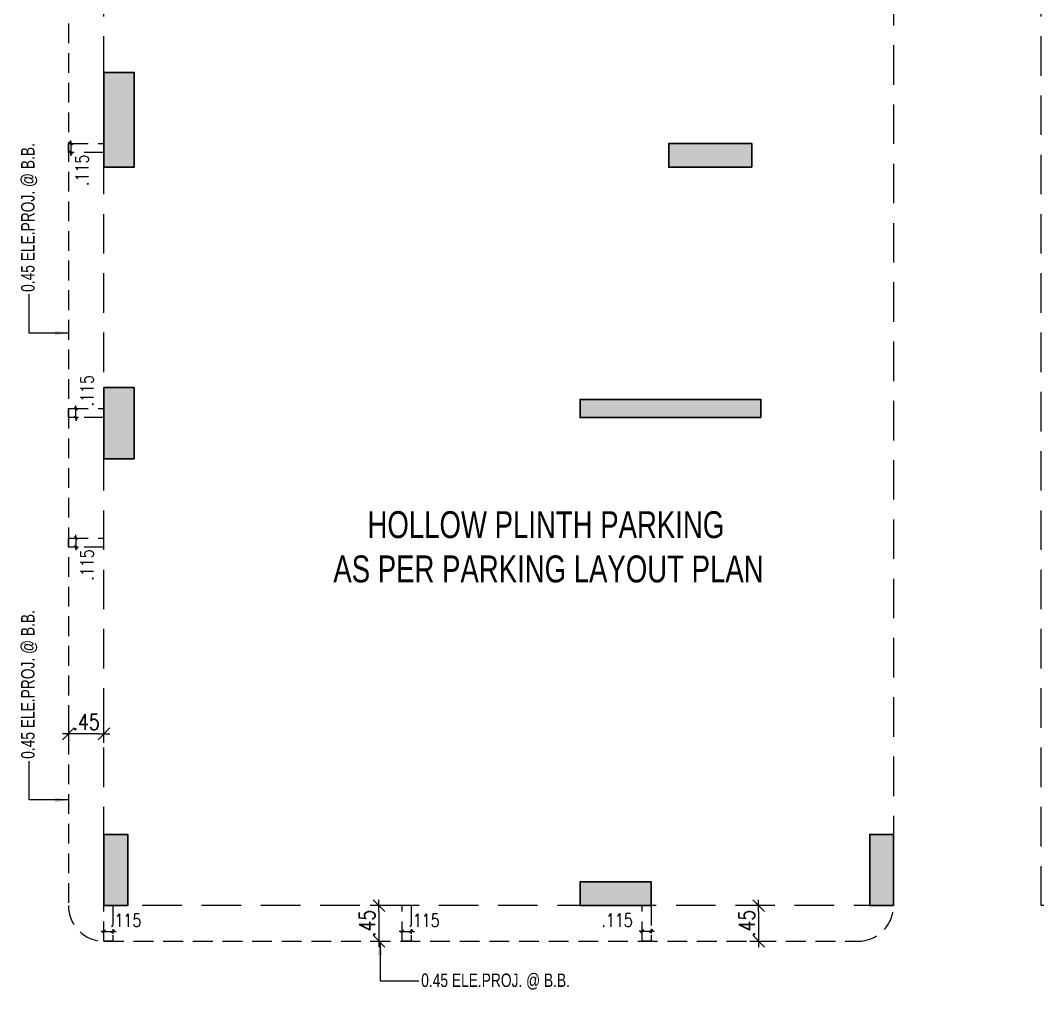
# Model space of a CAD drawing. Header units: inches. Extents: x 14331 to 14549, y 2557 to 2714.
# Drawn here: x 14349.55 to 14362.41, y 2578.43 to 2590.7 of the extents above; entities that cross this region are included whole.
import ezdxf
from ezdxf.enums import TextEntityAlignment as Align

# ---------------------------------------------------------------- set-up
doc = ezdxf.new("R2010")
doc.units = ezdxf.units.IN
doc.header["$LTSCALE"] = 0.25
doc.header["$MEASUREMENT"] = 0
doc.header["$PDMODE"] = 35
doc.linetypes.add('CENTERX2', pattern=[4, 2.5, -0.5, 0.5, -0.5])
doc.linetypes.add('DASHEDX2', pattern=[1.5, 1, -0.5])
for name, color, linetype in [('dimension', 7, 'Continuous'), ('edges', 1, 'Continuous'), ('Parking', 7, 'CENTERX2'), ('proj-internal', 1, 'DASHEDX2'), ('wall', 7, 'Continuous'), ('WORK TEX', 6, 'Continuous'), ('WORKING DIM', 7, 'Continuous')]:
    doc.layers.add(name, color=color, linetype=linetype)
for name, color, linetype, lineweight in [('P-COL', 7, 'Continuous', 30), ('P-COL UP TO GF', 3, 'Continuous', 30), ('P-COLHAT', 8, 'Continuous', 25)]:
    doc.layers.add(name, color=color, linetype=linetype, lineweight=lineweight)
doc.styles.add('ARIAL', font='TIMES_0.TTF')
doc.styles.add('ARL', font='swisscl_0.ttf')
doc.styles.add('Dinesh', font='swisscl_0.ttf')
doc.styles.add('romans', font='romans.shx', dxfattribs={"width": 0.8})
doc.dimstyles.new('121', dxfattribs={"dimscale": 0.1, "dimtxt": 1.65, "dimasz": 0.2, "dimexe": 0.03125, "dimexo": 0.25, "dimgap": 0.5, "dimtad": 1, "dimzin": 4, "dimdsep": 46, "dimtxsty": 'romans', "dimblk1": 'MINITICK', "dimblk2": 'MINITICK', "dimsah": 1, "dimcen": 1, "dimse1": 1, "dimse2": 1, "dimclrd": 252, "dimclre": 256, "dimclrt": 7, "dimadec": 3, "dimazin": 0, "dimtfac": 0.8, "dimtix": 1, "dimtmove": 2, "dimatfit": 3, "dimfxl": 0, "dimtolj": 1, "dimtzin": 3, "dimarcsym": 0})
doc.dimstyles.new('DFSGSG', dxfattribs={"dimtxt": 0.23, "dimasz": 0.18, "dimexe": 0.18, "dimexo": 0.0625, "dimgap": 0.09, "dimtad": 1, "dimzin": 0, "dimdsep": 46, "dimtxsty": 'ARIAL', "dimcen": 0.09, "dimse1": 1, "dimse2": 1, "dimaunit": 1, "dimadec": 0, "dimazin": 0, "dimtfac": 1, "dimtix": 1, "dimtofl": 0, "dimtmove": 0, "dimatfit": 3, "dimfxl": 0, "dimtolj": 1, "dimtzin": 0, "dimarcsym": 0})
doc.dimstyles.new('minitick-100', dxfattribs={"dimscale": 0.1, "dimtxt": 2, "dimasz": 0.75, "dimexe": 0.03125, "dimexo": 0.25, "dimgap": 0.5, "dimtad": 1, "dimzin": 4, "dimdsep": 46, "dimtxsty": 'romans', "dimblk1": 'MINITICK', "dimblk2": 'MINITICK', "dimsah": 1, "dimcen": 1, "dimse1": 1, "dimse2": 1, "dimclrd": 252, "dimclre": 256, "dimclrt": 256, "dimadec": 3, "dimazin": 0, "dimtfac": 0.8, "dimtix": 1, "dimtmove": 2, "dimatfit": 3, "dimfxl": 0, "dimtolj": 1, "dimtzin": 3, "dimarcsym": 0})

# ---------------------------------------------------------------- blocks, each defined once
blk = doc.blocks.new('P-COL UPTO G.F BLOCK A')
at = {"layer": 'P-COL UP TO GF', "lineweight": 20, "ltscale": 10}
h = blk.add_hatch(color=8, dxfattribs=at)
h.dxf.hatch_style = 1
h.paths.add_polyline_path([(12686.562, -1039.58), (12686.942, -1039.58), (12686.942, -1038.38), (12686.562, -1038.38)])
h = blk.add_hatch(color=8, dxfattribs=at)
h.dxf.hatch_style = 1
h.paths.add_polyline_path([(12686.562, -1043.268), (12686.942, -1043.268), (12686.942, -1042.368), (12686.562, -1042.368)])
at = {"layer": 'P-COL UP TO GF', "ltscale": 10}
for points in [[(12686.562, -1039.58), (12686.942, -1039.58), (12686.942, -1038.38), (12686.562, -1038.38)], [(12686.562, -1043.268), (12686.942, -1043.268), (12686.942, -1042.368), (12686.562, -1042.368)]]:
    blk.add_lwpolyline(points, close=True, dxfattribs=at)
blk = doc.blocks.new('MINITICK')
at = {"color": 7}
for p, q in [((1, 1), (-1, -1)), ((-1, 0), (1, 0)), ((0, -1.5), (0, 1.5))]:
    blk.add_line(p, q, dxfattribs=at)
blk = doc.blocks.new('*D345')
at = {"layer": 'Defpoints', "color": 0, "ltscale": 10, "transparency": 16777216}
for p in [(14354.378, 2579.495), (14354.083, 2579.045), (14354.378, 2579.045)]:
    blk.add_point(p, dxfattribs=at)
at = {"layer": 'dimension', "color": 252, "lineweight": -2, "ltscale": 10, "transparency": 16777216}
blk.add_line((14354.083, 2579.42), (14354.083, 2579.12), dxfattribs=at)
at = {"layer": 'dimension', "color": 252, "lineweight": -2, "ltscale": 10, "transparency": 16777216, "xscale": 0.07500000000000001, "yscale": 0.07500000000000001, "zscale": 0.07500000000000001}
for p, rotation in [((14354.083, 2579.495), 90), ((14354.083, 2579.045), 270)]:
    blk.add_blockref('MINITICK', p, dxfattribs=dict(at, rotation=rotation))
at = {"layer": 'dimension', "ltscale": 10, "transparency": 16777216, "insert": (14353.933, 2579.27), "char_height": 0.2, "attachment_point": 5, "rotation": 90, "style": 'romans'}
blk.add_mtext('\\A1;.45', dxfattribs=at)
blk = doc.blocks.new('*D346')
at = {"layer": 'Defpoints', "color": 0, "ltscale": 10, "transparency": 16777216}
for p in [(14359.18, 2579.495), (14358.885, 2579.045), (14359.18, 2579.045)]:
    blk.add_point(p, dxfattribs=at)
at = {"layer": 'dimension', "color": 252, "lineweight": -2, "ltscale": 10, "transparency": 16777216}
blk.add_line((14358.885, 2579.42), (14358.885, 2579.12), dxfattribs=at)
at = {"layer": 'dimension', "color": 252, "lineweight": -2, "ltscale": 10, "transparency": 16777216, "xscale": 0.07500000000000001, "yscale": 0.07500000000000001, "zscale": 0.07500000000000001}
for p, rotation in [((14358.885, 2579.495), 90), ((14358.885, 2579.045), 270)]:
    blk.add_blockref('MINITICK', p, dxfattribs=dict(at, rotation=rotation))
at = {"layer": 'dimension', "ltscale": 10, "transparency": 16777216, "insert": (14358.735, 2579.27), "char_height": 0.2, "attachment_point": 5, "rotation": 90, "style": 'romans'}
blk.add_mtext('\\A1;.45', dxfattribs=at)
blk = doc.blocks.new('*D347')
at = {"layer": 'Defpoints', "color": 0, "ltscale": 10, "transparency": 16777216}
for p in [(14350.155, 2581.966), (14350.605, 2581.966), (14350.155, 2581.669)]:
    blk.add_point(p, dxfattribs=at)
at = {"layer": 'dimension', "color": 252, "lineweight": -2, "ltscale": 10, "transparency": 16777216}
blk.add_line((14350.53, 2581.669), (14350.23, 2581.669), dxfattribs=at)
at = {"layer": 'dimension', "color": 252, "lineweight": -2, "ltscale": 10, "transparency": 16777216, "xscale": 0.07500000000000001, "yscale": 0.07500000000000001, "zscale": 0.07500000000000001, "rotation": 180}
blk.add_blockref('MINITICK', (14350.155, 2581.669), dxfattribs=at)
at = {"layer": 'dimension', "color": 252, "lineweight": -2, "ltscale": 10, "transparency": 16777216, "xscale": 0.07500000000000001, "yscale": 0.07500000000000001, "zscale": 0.07500000000000001}
blk.add_blockref('MINITICK', (14350.605, 2581.669), dxfattribs=at)
at = {"layer": 'dimension', "ltscale": 10, "transparency": 16777216, "insert": (14350.38, 2581.819), "char_height": 0.2, "attachment_point": 5, "style": 'romans'}
blk.add_mtext('\\A1;.45', dxfattribs=at)
blk = doc.blocks.new('*D701')
at = {"layer": 'Defpoints', "color": 0, "transparency": 16777216}
for p in [(14350.227, 2584.145), (14350.227, 2584.03), (14350.251, 2584.03)]:
    blk.add_point(p, dxfattribs=at)
at = {"layer": 'WORKING DIM', "color": 252, "lineweight": -2, "transparency": 16777216}
for p, q in [((14350.251, 2584.165), (14350.251, 2584.185)), ((14350.251, 2584.145), (14350.251, 2584.03)), ((14350.251, 2584.01), (14350.251, 2583.99))]:
    blk.add_line(p, q, dxfattribs=at)
at = {"layer": 'WORKING DIM', "color": 252, "lineweight": -2, "transparency": 16777216, "xscale": 0.02, "yscale": 0.02, "zscale": 0.02}
for p, rotation in [((14350.251, 2584.145), 270), ((14350.251, 2584.03), 90)]:
    blk.add_blockref('MINITICK', p, dxfattribs=dict(at, rotation=rotation))
at = {"layer": 'WORKING DIM', "color": 7, "transparency": 16777216, "insert": (14350.391, 2583.805), "char_height": 0.165, "attachment_point": 5, "rotation": 90, "style": 'romans'}
blk.add_mtext('\\A1;.115', dxfattribs=at)
blk = doc.blocks.new('*D702')
at = {"layer": 'Defpoints', "color": 0, "transparency": 16777216}
for p in [(14350.162, 2589.137), (14350.162, 2589.023), (14350.186, 2589.023)]:
    blk.add_point(p, dxfattribs=at)
at = {"layer": 'WORKING DIM', "color": 252, "lineweight": -2, "transparency": 16777216}
for p, q in [((14350.186, 2589.157), (14350.186, 2589.177)), ((14350.186, 2589.137), (14350.186, 2589.023)), ((14350.186, 2589.003), (14350.186, 2588.983))]:
    blk.add_line(p, q, dxfattribs=at)
at = {"layer": 'WORKING DIM', "color": 252, "lineweight": -2, "transparency": 16777216, "xscale": 0.02, "yscale": 0.02, "zscale": 0.02}
for p, rotation in [((14350.186, 2589.137), 270), ((14350.186, 2589.023), 90)]:
    blk.add_blockref('MINITICK', p, dxfattribs=dict(at, rotation=rotation))
at = {"layer": 'WORKING DIM', "color": 7, "transparency": 16777216, "insert": (14350.326, 2588.798), "char_height": 0.165, "attachment_point": 5, "rotation": 90, "style": 'romans'}
blk.add_mtext('\\A1;.115', dxfattribs=at)
blk = doc.blocks.new('*D692')
at = {"layer": 'Defpoints', "color": 0, "transparency": 16777216}
for p in [(14354.378, 2579.145), (14354.492, 2579.169), (14354.492, 2579.145)]:
    blk.add_point(p, dxfattribs=at)
at = {"layer": 'WORKING DIM', "color": 252, "lineweight": -2, "transparency": 16777216}
for p, q in [((14354.358, 2579.169), (14354.338, 2579.169)), ((14354.378, 2579.169), (14354.492, 2579.169)), ((14354.512, 2579.169), (14354.532, 2579.169))]:
    blk.add_line(p, q, dxfattribs=at)
at = {"layer": 'WORKING DIM', "color": 252, "lineweight": -2, "transparency": 16777216, "xscale": 0.02, "yscale": 0.02, "zscale": 0.02}
blk.add_blockref('MINITICK', (14354.378, 2579.169), dxfattribs=at)
at = {"layer": 'WORKING DIM', "color": 252, "lineweight": -2, "transparency": 16777216, "xscale": 0.02, "yscale": 0.02, "zscale": 0.02, "rotation": 180}
blk.add_blockref('MINITICK', (14354.492, 2579.169), dxfattribs=at)
at = {"layer": 'WORKING DIM', "color": 7, "transparency": 16777216, "insert": (14354.652, 2579.309), "char_height": 0.165, "attachment_point": 5, "style": 'romans'}
blk.add_mtext('\\A1;.115', dxfattribs=at)
blk = doc.blocks.new('*D693')
at = {"layer": 'Defpoints', "color": 0, "transparency": 16777216}
for p in [(14357.412, 2579.148), (14357.526, 2579.171), (14357.526, 2579.148)]:
    blk.add_point(p, dxfattribs=at)
at = {"layer": 'WORKING DIM', "color": 252, "lineweight": -2, "transparency": 16777216}
for p, q in [((14357.392, 2579.171), (14357.372, 2579.171)), ((14357.412, 2579.171), (14357.526, 2579.171)), ((14357.546, 2579.171), (14357.566, 2579.171))]:
    blk.add_line(p, q, dxfattribs=at)
at = {"layer": 'WORKING DIM', "color": 252, "lineweight": -2, "transparency": 16777216, "xscale": 0.02, "yscale": 0.02, "zscale": 0.02}
blk.add_blockref('MINITICK', (14357.412, 2579.171), dxfattribs=at)
at = {"layer": 'WORKING DIM', "color": 252, "lineweight": -2, "transparency": 16777216, "xscale": 0.02, "yscale": 0.02, "zscale": 0.02, "rotation": 180}
blk.add_blockref('MINITICK', (14357.526, 2579.171), dxfattribs=at)
at = {"layer": 'WORKING DIM', "color": 7, "transparency": 16777216, "insert": (14357.094, 2579.311), "char_height": 0.165, "attachment_point": 5, "style": 'romans'}
blk.add_mtext('\\A1;.115', dxfattribs=at)
blk = doc.blocks.new('*D694')
at = {"layer": 'Defpoints', "color": 0, "transparency": 16777216}
for p in [(14350.605, 2579.145), (14350.719, 2579.169), (14350.719, 2579.145)]:
    blk.add_point(p, dxfattribs=at)
at = {"layer": 'WORKING DIM', "color": 252, "lineweight": -2, "transparency": 16777216}
for p, q in [((14350.585, 2579.169), (14350.565, 2579.169)), ((14350.605, 2579.169), (14350.719, 2579.169)), ((14350.739, 2579.169), (14350.759, 2579.169))]:
    blk.add_line(p, q, dxfattribs=at)
at = {"layer": 'WORKING DIM', "color": 252, "lineweight": -2, "transparency": 16777216, "xscale": 0.02, "yscale": 0.02, "zscale": 0.02}
blk.add_blockref('MINITICK', (14350.605, 2579.169), dxfattribs=at)
at = {"layer": 'WORKING DIM', "color": 252, "lineweight": -2, "transparency": 16777216, "xscale": 0.02, "yscale": 0.02, "zscale": 0.02, "rotation": 180}
blk.add_blockref('MINITICK', (14350.719, 2579.169), dxfattribs=at)
at = {"layer": 'WORKING DIM', "color": 7, "transparency": 16777216, "insert": (14350.879, 2579.309), "char_height": 0.165, "attachment_point": 5, "style": 'romans'}
blk.add_mtext('\\A1;.115', dxfattribs=at)
blk = doc.blocks.new('*D714')
at = {"layer": 'Defpoints', "color": 0, "transparency": 16777216}
for p in [(14350.227, 2585.783), (14350.251, 2585.783), (14350.227, 2585.669)]:
    blk.add_point(p, dxfattribs=at)
at = {"layer": 'WORKING DIM', "color": 252, "lineweight": -2, "transparency": 16777216}
for p, q in [((14350.251, 2585.803), (14350.251, 2585.823)), ((14350.251, 2585.669), (14350.251, 2585.783)), ((14350.251, 2585.649), (14350.251, 2585.629))]:
    blk.add_line(p, q, dxfattribs=at)
at = {"layer": 'WORKING DIM', "color": 252, "lineweight": -2, "transparency": 16777216, "xscale": 0.02, "yscale": 0.02, "zscale": 0.02}
for p, rotation in [((14350.251, 2585.783), 270), ((14350.251, 2585.669), 90)]:
    blk.add_blockref('MINITICK', p, dxfattribs=dict(at, rotation=rotation))
at = {"layer": 'WORKING DIM', "color": 7, "transparency": 16777216, "insert": (14350.391, 2586.008), "char_height": 0.165, "attachment_point": 5, "rotation": 90, "style": 'romans'}
blk.add_mtext('\\A1;.115', dxfattribs=at)

msp = doc.modelspace()

# ---------------------------------------------------------------- hatches: boundary and pattern name
at = {"layer": 'P-COLHAT', "lineweight": 30}
for points in [[(14358.798, 2588.837), (14358.798, 2589.137), (14357.748, 2589.137), (14357.748, 2588.837)], [(14358.913, 2585.669), (14358.913, 2585.899), (14356.626, 2585.899), (14356.626, 2585.669)], [(14350.605, 2579.495), (14350.905, 2579.495), (14350.905, 2580.395), (14350.605, 2580.395)], [(14360.59, 2579.495), (14360.29, 2579.495), (14360.29, 2580.395), (14360.59, 2580.395)], [(14357.526, 2579.495), (14357.526, 2579.795), (14356.626, 2579.795), (14356.626, 2579.495)]]:
    msp.add_hatch(color=256, dxfattribs=at).paths.add_polyline_path(points)

# ---------------------------------------------------------------- linework, layer by layer
at = {"layer": 'edges', "color": 30, "linetype": 'DASHEDX2'}
msp.add_lwpolyline([(14350.605, 2592.605, 0.414214), (14350.155, 2592.155), (14350.155, 2579.495, 0.414214), (14350.605, 2579.045), (14360.14, 2579.045, 0.414214), (14360.59, 2579.495)], format="xyb", dxfattribs=at)
for points in [[(14350.605, 2589.023), (14350.155, 2589.023), (14350.155, 2589.137), (14350.605, 2589.137)], [(14350.605, 2585.669), (14350.155, 2585.669), (14350.155, 2585.783), (14350.605, 2585.783)], [(14350.605, 2584.03), (14350.155, 2584.03), (14350.155, 2584.145), (14350.605, 2584.145)], [(14350.719, 2579.495), (14350.719, 2579.045), (14350.605, 2579.045), (14350.605, 2579.495)], [(14354.492, 2579.495), (14354.492, 2579.045), (14354.378, 2579.045), (14354.378, 2579.495)], [(14357.526, 2579.495), (14357.526, 2579.045), (14357.412, 2579.045), (14357.412, 2579.495)]]:
    msp.add_lwpolyline(points, dxfattribs=at)
at = {"layer": 'P-COL'}
for points in [[(14358.798, 2588.837), (14358.798, 2589.137), (14357.748, 2589.137), (14357.748, 2588.837)], [(14358.913, 2585.669), (14358.913, 2585.899), (14356.626, 2585.899), (14356.626, 2585.669)], [(14350.605, 2579.495), (14350.905, 2579.495), (14350.905, 2580.395), (14350.605, 2580.395)], [(14360.59, 2579.495), (14360.29, 2579.495), (14360.29, 2580.395), (14360.59, 2580.395)], [(14357.526, 2579.495), (14357.526, 2579.795), (14356.626, 2579.795), (14356.626, 2579.495)]]:
    msp.add_lwpolyline(points, close=True, dxfattribs=at)
at = {"layer": 'proj-internal', "ltscale": 2}
msp.add_lwpolyline([(14372.442, 2592.605), (14372.442, 2592.605), (14372.442, 2579.495), (14362.457, 2579.495), (14362.457, 2591.881), (14360.59, 2591.881), (14360.59, 2579.495), (14350.605, 2579.495), (14350.605, 2592.605), (14353.285, 2592.605), (14353.285, 2596.606), (14350.605, 2596.606), (14350.605, 2610.936), (14360.59, 2610.936), (14360.59, 2597.331), (14362.457, 2597.331), (14362.457, 2610.936), (14372.442, 2610.936), (14372.442, 2596.606)], dxfattribs=at)

# ---------------------------------------------------------------- block references
at = {"layer": 'P-COLHAT', "lineweight": 30}
msp.add_blockref('P-COL UPTO G.F BLOCK A', (1664.043, 3628.417), dxfattribs=at)

# ---------------------------------------------------------------- texts
at = {"layer": 'Parking', "style": 'Dinesh'}
for s, p in [('HOLLOW PLINTH PARKING', (14353.938, 2584.145)), ('AS PER PARKING LAYOUT PLAN', (14353.506, 2583.585))]:
    msp.add_text(s, height=0.34, rotation=359.9939, dxfattribs=at).set_placement(p)
at = {"layer": 'WORK TEX', "style": 'ARL'}
for p in [(14349.642, 2588.2), (14349.642, 2582.293)]:
    msp.add_text('0.45 ELE.PROJ. @ B.B.', height=0.17, rotation=90, dxfattribs=at).set_placement(p, align=Align.MIDDLE_CENTER)
msp.add_text('0.45 ELE.PROJ. @ B.B.', height=0.17, dxfattribs=at).set_placement((14355.558, 2578.551), align=Align.MIDDLE_CENTER)

# ---------------------------------------------------------------- dimensions: what is measured, and where the dimension line sits
at = {"layer": 'dimension', "ltscale": 10}
dim = msp.add_linear_dim(base=(14350.155, 2581.669), p1=(14350.605, 2581.966), p2=(14350.155, 2581.966), dimstyle='minitick-100', dxfattribs=at)
dim.commit()
dim.dimension.update_dxf_attribs({"geometry": '*D347', "text_midpoint": (14350.38, 2581.819)})
for base, p1, p2, picture, middle in [((14354.083, 2579.045), (14354.378, 2579.495), (14354.378, 2579.045), '*D345', (14353.933, 2579.27)), ((14358.885, 2579.045), (14359.18, 2579.495), (14359.18, 2579.045), '*D346', (14358.735, 2579.27))]:
    dim = msp.add_linear_dim(base=base, p1=p1, p2=p2, angle=90, dimstyle='minitick-100', dxfattribs=at)
    dim.commit()
    dim.dimension.update_dxf_attribs({"geometry": picture, "text_midpoint": middle})
at = {"layer": 'WORKING DIM'}
for base, p1, p2, angle, picture, middle in [((14350.186, 2589.023), (14350.162, 2589.137), (14350.162, 2589.023), 270, '*D702', (14350.326, 2588.798)), ((14350.251, 2585.783), (14350.227, 2585.669), (14350.227, 2585.783), 90, '*D714', (14350.391, 2586.008)), ((14350.251, 2584.03), (14350.227, 2584.145), (14350.227, 2584.03), 270, '*D701', (14350.391, 2583.805))]:
    dim = msp.add_linear_dim(base=base, p1=p1, p2=p2, angle=angle, text='.115', dimstyle='121', override={"dimfxl": 0.18, "dimfxlon": 1}, dxfattribs=at)
    dim.commit()
    dim.dimension.update_dxf_attribs({"geometry": picture, "text_midpoint": middle, "dimtype": 160})
for base, p1, p2, picture, middle in [((14350.719, 2579.169), (14350.605, 2579.145), (14350.719, 2579.145), '*D694', (14350.879, 2579.309)), ((14354.492, 2579.169), (14354.378, 2579.145), (14354.492, 2579.145), '*D692', (14354.652, 2579.309)), ((14357.526, 2579.171), (14357.412, 2579.148), (14357.526, 2579.148), '*D693', (14357.094, 2579.311))]:
    dim = msp.add_linear_dim(base=base, p1=p1, p2=p2, text='.115', dimstyle='121', override={"dimfxl": 0.18, "dimfxlon": 1}, dxfattribs=at)
    dim.commit()
    dim.dimension.update_dxf_attribs({"geometry": picture, "text_midpoint": middle, "dimtype": 160})

# ---------------------------------------------------------------- leaders
at = {"layer": 'wall'}
for points in [[(14350.164, 2586.738), (14349.661, 2586.738), (14349.661, 2587.229)], [(14350.164, 2580.832), (14349.661, 2580.832), (14349.661, 2581.323)], [(14354.097, 2579.045), (14354.097, 2578.543), (14354.588, 2578.543)]]:
    msp.add_leader(points, dimstyle='DFSGSG', override={"dimgap": 0.09, "dimtad": 0, "dimarcsym": 1}, dxfattribs=at)

doc.saveas('drawing.dxf')
